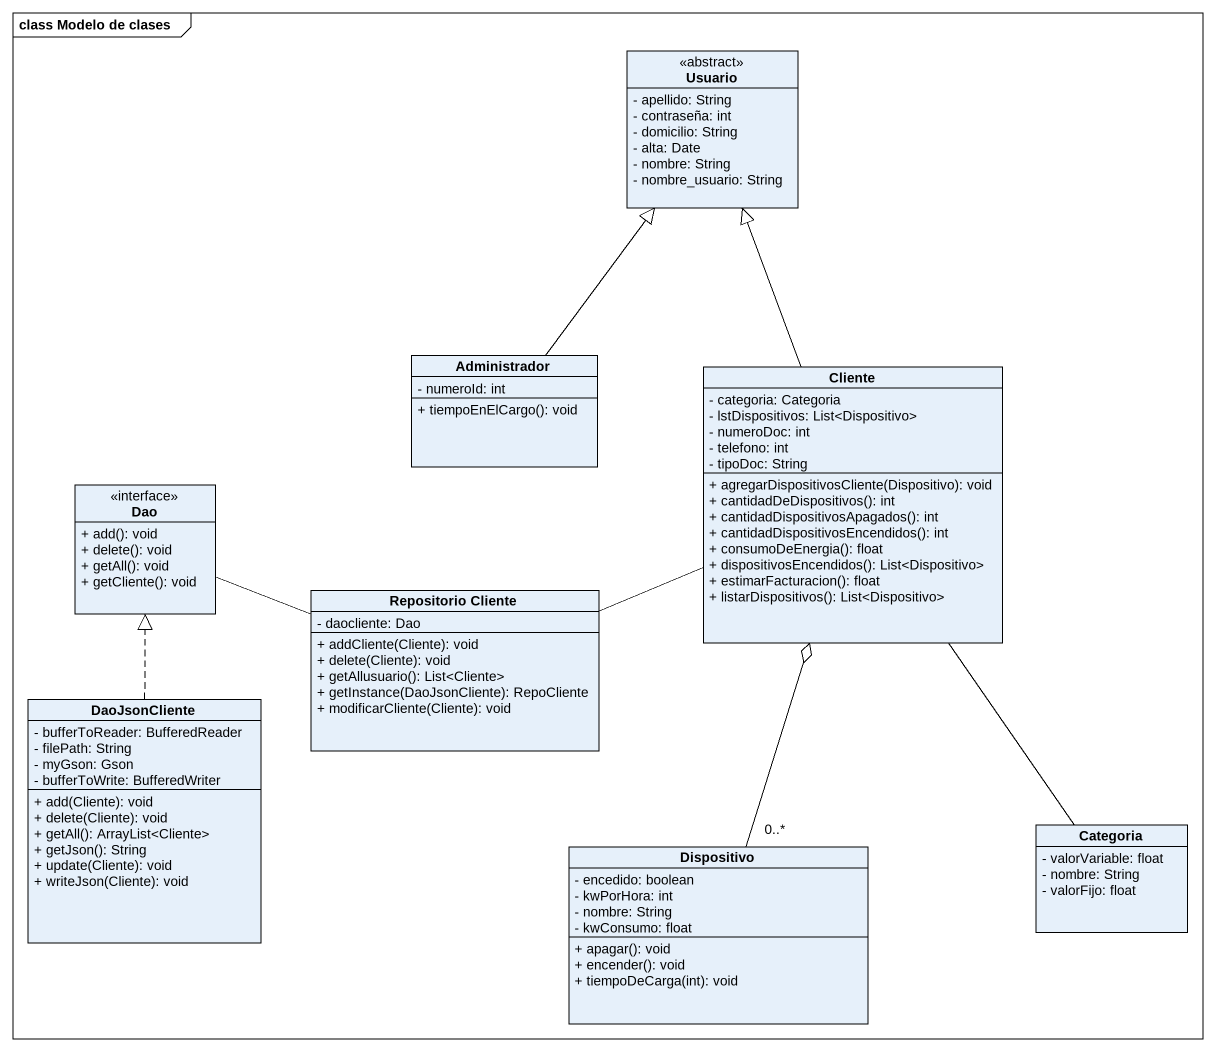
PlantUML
@startuml
mainframe class Modelo de clases
hide circle
hide empty members
skinparam classAttributeIconSize 0
class Usuario <<abstract>> {
  - apellido: String
  - contraseña: int
  - domicilio: String
  - alta: Date
  - nombre: String
  - nombre_usuario: String
}
class Administrador {
  - numeroId: int
  + tiempoEnElCargo(): void
}
class Cliente {
  - categoria: Categoria
  - lstDispositivos: List<Dispositivo>
  - numeroDoc: int
  - telefono: int
  - tipoDoc: String
  + agregarDispositivosCliente(Dispositivo): void
  + cantidadDeDispositivos(): int
  + cantidadDispositivosApagados(): int
  + cantidadDispositivosEncendidos(): int
  + consumoDeEnergia(): float
  + dispositivosEncendidos(): List<Dispositivo>
  + estimarFacturacion(): float
  + listarDispositivos(): List<Dispositivo>
}
class Dao <<interface>> {
  + add(): void
  + delete(): void
  + getAll(): void
  + getCliente(): void
}
class "Repositorio Cliente" as Repositorio_Cliente {
  - daocliente: Dao
  + addCliente(Cliente): void
  + delete(Cliente): void
  + getAllusuario(): List<Cliente>
  + getInstance(DaoJsonCliente): RepoCliente
  + modificarCliente(Cliente): void
}
class DaoJsonCliente {
  - bufferToReader: BufferedReader
  - filePath: String
  - myGson: Gson
  - bufferToWrite: BufferedWriter
  + add(Cliente): void
  + delete(Cliente): void
  + getAll(): ArrayList<Cliente>
  + getJson(): String
  + update(Cliente): void
  + writeJson(Cliente): void
}
class Dispositivo {
  - encedido: boolean
  - kwPorHora: int
  - nombre: String
  - kwConsumo: float
  + apagar(): void
  + encender(): void
  + tiempoDeCarga(int): void
}
class Categoria {
  - valorVariable: float
  - nombre: String
  - valorFijo: float
}
Administrador -up-|> Usuario
Cliente -up-|> Usuario
Repositorio_Cliente -right- Cliente
Repositorio_Cliente -left- Dao
DaoJsonCliente .up.|> Dao
Dispositivo "0..*" -up- Cliente
Dispositivo -up-o Cliente
Categoria -up- Cliente
@enduml
